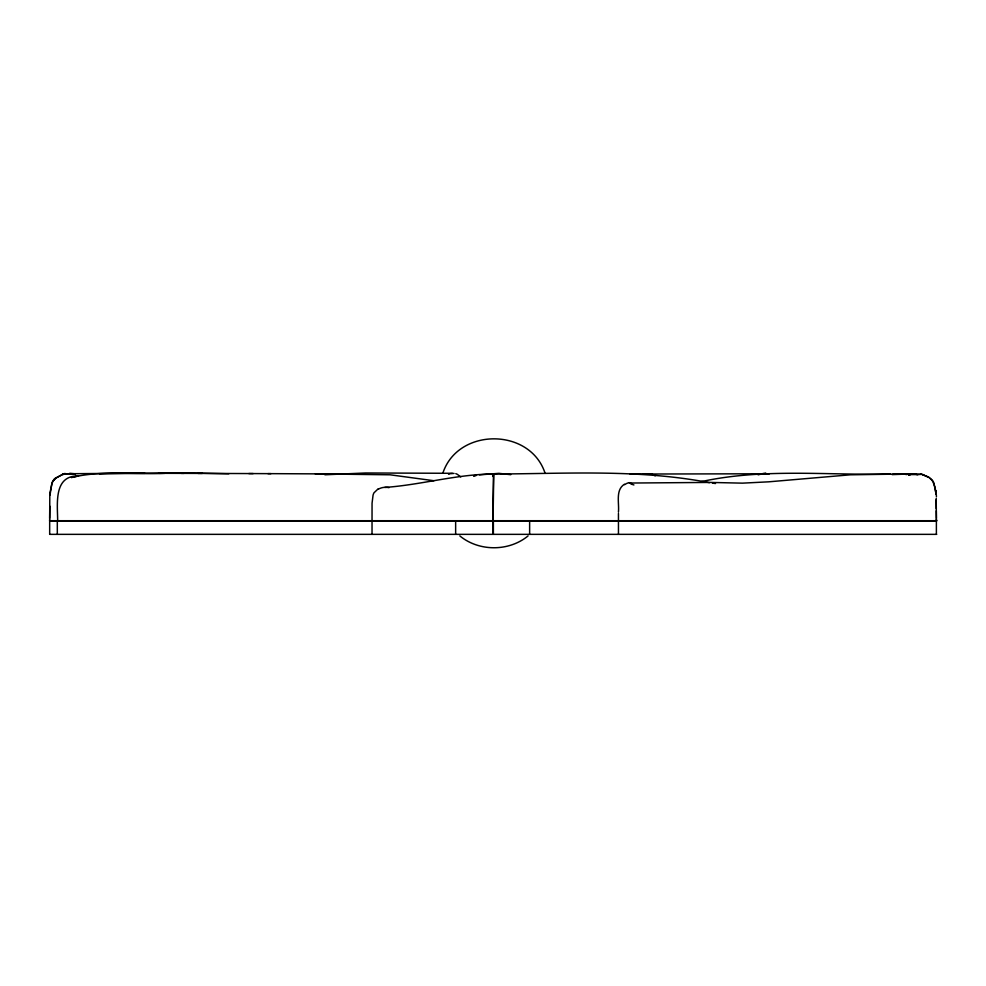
<?xml version="1.0" encoding="UTF-8"?>
<svg xmlns="http://www.w3.org/2000/svg" width="986" height="986" viewBox="0 0 986 986"><rect width="100%" height="100%" fill="white"/><g stroke="black" fill="none" stroke-linecap="round" stroke-linejoin="round"><path stroke-width="1.48" d="M54.624 478.802A13.336 12.005 -84.2 0 0 52.258 482.166L49.805 493.604L49.67 520.842L49.67 519.979M372.03 520.842L372.055 503.23L373.053 495.231A9.589 5.485 90 0 1 373.953 492.852L378.082 488.908M618.456 520.842L618.444 513.46M49.67 518.242L49.793 506.138M936.392 519.129L936.38 520.842L936.219 498.263M57.669 520.842C57.521 503.661 53.441 475.449 78.523 475.905L71.386 477.532C101.804 470.063 133.825 474.808 164.81 473.329M493.025 520.842L493.74 475.055M50.003 495.058L51.728 484.274M442.948 472.886C458.096 427.493 529.815 427.493 544.962 472.886M52.147 483.165L52.615 482.142M492.211 474.476L493 474.019C565.249 473.835 638.016 468.88 709.476 482.684M492.433 474.476L493.32 474.476M53.145 481.193L53.712 480.318A13.447 13.434 8.7 0 1 55.684 478.099L62.968 474.352M54.587 478.765L62.549 474.352M528.077 535.916C508.899 551.692 479.023 551.692 459.833 535.916M624.434 484.249C615.227 489.993 619.381 503.131 618.432 512.116M758.135 474.87L758.9 474.623A28.483 24.206 34.7 0 1 761.278 474.167M448.975 473.761L454.065 473.403M643.168 474.032L769.018 473.773M473.613 475.881L476.521 475.314L473.761 475.844M907.539 474.365L916.388 474.365M761.229 474.032L765.9 473.563M65.014 473.761L183.137 472.849L228.826 473.798M700.861 481.723C763.25 467.956 827.192 475.498 890.432 474.019M65.52 473.761L75.503 473.761M910.546 474.365L920.85 474.365M910.226 474.365L920.542 474.365M479.43 474.858L498.904 473.342L510.76 474.685M384.823 487.441C421.047 484.902 456.333 474.303 492.766 474.019M324.899 474.784L365.535 472.984L452.352 473.292M630.103 474.118L650.92 474.032M99.413 473.761L144.843 473.305M892.108 474.611L911.964 473.896M629.857 483.041L710.253 482.425L742.458 483.152L768.735 481.821L850.376 474.808L902.375 474.032M893.242 474.019L911.828 474.044M49.719 520.707L492.766 520.707L492.84 534.35M936.688 520.707L493.382 520.707L493.382 534.35M49.719 520.842L492.766 520.842L493.493 475.055M493.382 520.842L936.688 520.842M49.719 534.35L936.688 534.35M158.857 473.317L184.049 473.366M181.264 473.366L202.315 473.416M198.026 473.403L253.143 473.576M315.274 473.872L390.074 474.796L433.914 480.724M248.829 473.563L270.916 473.65M267.97 473.637L339.172 473.97M69.76 473.292L74.505 473.761M712.484 483.115L715.503 483.534M923.5 474.944L928.553 476.99L932.09 480.034A13.767 11.795 -85.3 0 1 933.767 482.622L936.059 493.949M923.081 474.944L928.886 477.483M652.806 474.623L655.222 475.831M929.638 478.037L930.365 478.641A13.397 13.373 3.5 0 1 932.904 481.698L934.999 487.146M460.745 476.928L457.356 474.352A45.504 23.171 -61.6 0 0 455.791 473.65M935.258 488.427L935.948 493.949M935.973 490.56L936.441 496.661M936.207 499.68L936.281 508.653M936.306 510.81L936.392 518.266M936.38 520.707L936.38 534.35M618.456 520.707L618.456 534.35M529.63 520.707L529.63 534.35M493.123 520.707L493.025 534.35M455.643 520.707L455.643 534.35M372.03 520.707L372.03 534.35M57.311 520.707L57.311 534.35M49.67 520.707L49.67 534.35M74.542 474.019A33.82 24.847 50.2 0 1 75.343 474.204M62.549 474.069A33.82 25.303 -52 0 1 65.039 473.502M378.193 489.241A37.813 23.701 81.4 0 1 389.002 487.651M624.594 484.668A35.73 21.137 75.3 0 1 629.302 482.622M629.376 482.955A28.853 16.676 62.6 0 1 630.72 482.955M630.978 484.138A33.388 19.363 63 0 1 633.912 484.964M493.604 474.402A67.775 6.951 -63.8 0 1 494.035 474.463M493.086 476.435A67.787 6.729 65.4 0 1 493.062 475.757M493.357 474.389A66.715 6.803 -64 0 1 493.776 474.451M492.852 476.423A66.728 6.594 65.6 0 1 492.827 475.757M765.814 473.995A27.633 24.958 -57.6 0 1 768.809 474.069M762.794 473.551A27.744 25.574 81.1 0 1 765.814 473.194M63.018 474.525A27.682 24.539 -20.5 0 1 65.544 473.933M62.931 474.18A27.682 24.896 -21 0 1 65.495 473.588M53.712 480.318A13.447 13.434 -3.5 0 1 55.684 478.099M642.589 474.303A28.311 20.546 51 0 1 643.217 474.143M650.97 473.933A28.311 20.694 -53.3 0 1 652.855 474.549M448.482 474.032A45.504 23.072 59.7 0 1 449.037 473.896M916.339 474.488A28.113 23.011 -41 0 1 917.793 474.833M906.023 474.611A28.113 23.22 43.6 0 1 907.49 474.241M908.895 474.895A27.99 24.823 -20.2 0 1 910.571 474.537M920.567 474.18A27.99 25.18 20.8 0 1 923.118 474.771M908.55 474.932A35.619 29.309 31.5 0 1 910.312 474.586M920.936 474.143A35.632 29.716 -34 0 1 923.586 474.747"/></g></svg>
